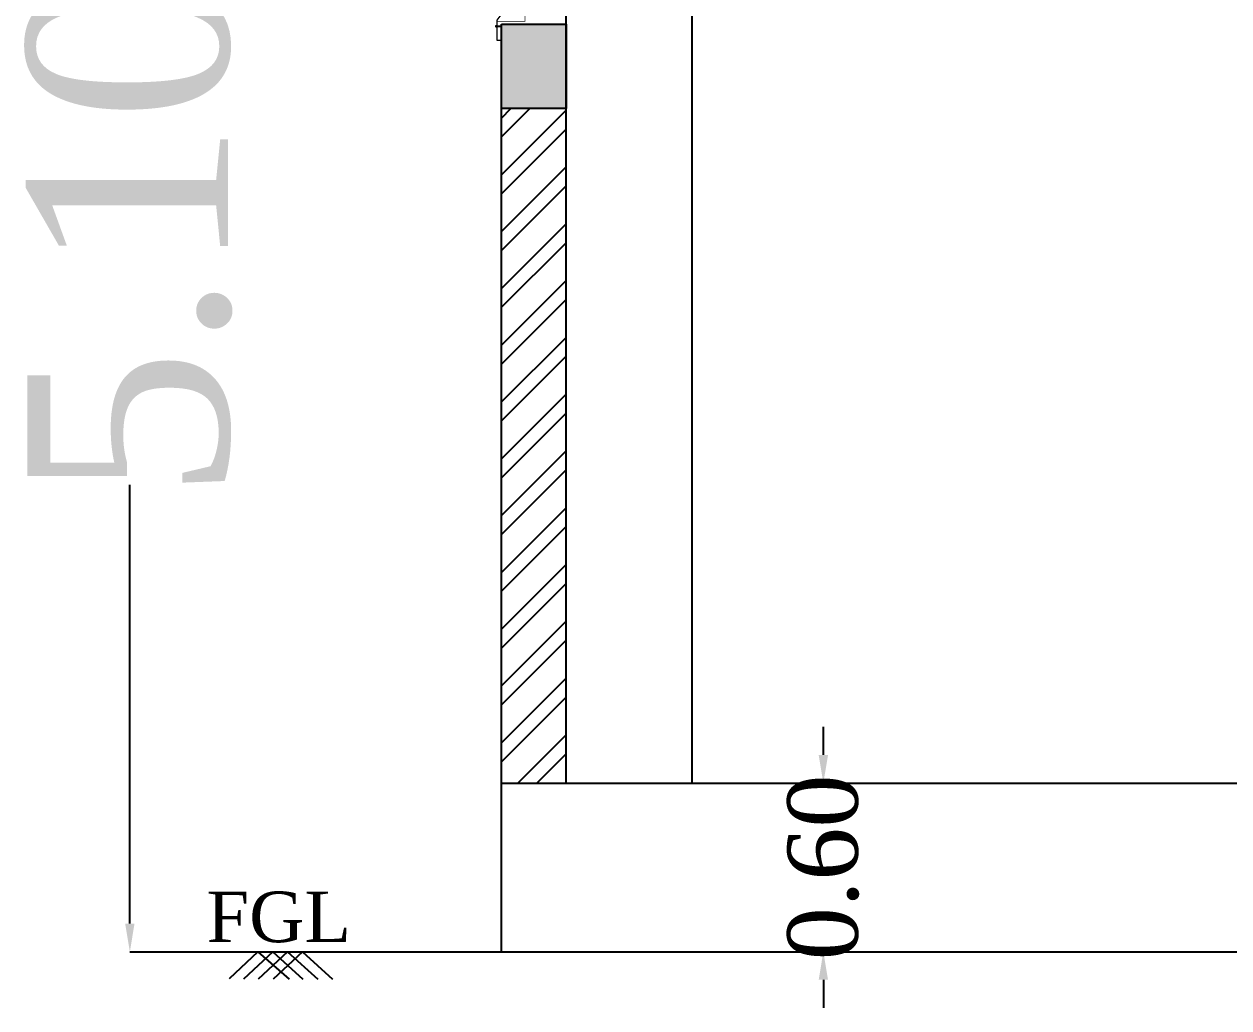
# Model space of a CAD drawing. Header units: metres. Extents: x 1422408 to 2565053, y 3723 to 80428.
# Drawn here: x 2267736.659 to 2267740.943, y 4140.985 to 4144.485 of the extents above; entities that cross this region are included whole.
import ezdxf
from ezdxf.enums import TextEntityAlignment as Align

# ---------------------------------------------------------------- set-up
doc = ezdxf.new("R2010")
doc.units = ezdxf.units.M
doc.header["$LTSCALE"] = 3.5
doc.header["$MEASUREMENT"] = 0
doc.linetypes.add('HIDDEN', pattern=[0.375, 0.25, -0.125])
doc.layers.get('0').update_dxf_attribs({"linetype": 'CONTINUOUS'})
doc.layers.get('DEFPOINTS').update_dxf_attribs({"linetype": 'CONTINUOUS'})
for name, color, linetype in [('_0', 7, 'CONTINUOUS'), ('BLK_2_HT_OF_BLDG', 5, 'CONTINUOUS'), ('BLK_2_PLINTH_HEIGHT', 7, 'CONTINUOUS')]:
    doc.layers.add(name, color=color, linetype=linetype)
doc.layers.add('AR-Louvers', color=193, linetype='CONTINUOUS', lineweight=9)
doc.styles.add('ANAND', font='times.ttf')
doc.styles.add('style1jaya', font='times.ttf')
doc.dimstyles.new('STANDARD$0', dxfattribs={"dimtxt": 0.25, "dimasz": 0.1, "dimexe": 2, "dimexo": 2, "dimgap": 0, "dimtad": 0, "dimzin": 0, "dimdsep": 46, "dimtxsty": 'ANAND', "dimcen": 0.0625, "dimdle": 2.5, "dimse1": 1, "dimse2": 1, "dimclrd": 2, "dimclre": 9, "dimadec": 0, "dimazin": 0, "dimtfac": 1, "dimtix": 1, "dimtofl": 0, "dimtmove": 2, "dimatfit": 3, "dimldrblk": 'OBLIQUE', "dimfxl": 0, "dimtolj": 1, "dimtzin": 0, "dimarcsym": 0})

# ---------------------------------------------------------------- blocks, each defined once
blk = doc.blocks.new('louvers')
at = {"layer": '_0', "color": 6, "ltscale": 0.005, "const_width": 2}
blk.add_lwpolyline([(5530313.8, -243251.5), (5530313.8, -243216.5), (5530411.8, -243216.5), (5530411.8, -243181.5)], dxfattribs=at)
at = {"layer": 'AR-Louvers'}
for p, q in [((5530308.4, -243236), (5530308.4, -243231.7)), ((5530308.4, -243236), (5530308.4, -243231.7)), ((5530308.4, -243236), (5530308.4, -243231.7)), ((5530308.4, -243236), (5530308.4, -243231.7)), ((5530308.4, -243236), (5530308.4, -243231.7)), ((5530308.4, -243236), (5530308.4, -243231.7)), ((5530308.6, -243232.5), (5530311.5, -243232.5)), ((5530308.6, -243232.5), (5530311.5, -243232.5)), ((5530308.6, -243232.5), (5530311.5, -243232.5)), ((5530308.6, -243232.5), (5530311.5, -243232.5)), ((5530308.6, -243232.5), (5530311.5, -243232.5)), ((5530308.6, -243232.5), (5530311.5, -243232.5)), ((5530308.6, -243235.2), (5530311.5, -243235.2)), ((5530308.6, -243235.2), (5530311.5, -243235.2)), ((5530308.6, -243235.2), (5530311.5, -243235.2)), ((5530308.6, -243235.2), (5530311.5, -243235.2)), ((5530308.6, -243235.2), (5530311.5, -243235.2)), ((5530308.6, -243235.2), (5530311.5, -243235.2)), ((5530308.6, -243236.7), (5530311.5, -243236.7)), ((5530308.6, -243236.7), (5530311.5, -243236.7)), ((5530308.6, -243236.7), (5530311.5, -243236.7)), ((5530308.6, -243236.7), (5530311.5, -243236.7)), ((5530308.6, -243236.7), (5530311.5, -243236.7)), ((5530308.6, -243236.7), (5530311.5, -243236.7)), ((5530308.7, -243231), (5530311.5, -243231)), ((5530308.7, -243231), (5530311.5, -243231)), ((5530308.7, -243231), (5530311.5, -243231)), ((5530308.7, -243231), (5530311.5, -243231)), ((5530308.7, -243231), (5530311.5, -243231)), ((5530308.7, -243231), (5530311.5, -243231)), ((5530309.3, -243236), (5530309.3, -243231.7)), ((5530309.3, -243236), (5530309.3, -243231.7)), ((5530309.6, -243231), (5530312.4, -243231)), ((5530309.6, -243231), (5530312.4, -243231)), ((5530309.6, -243232.5), (5530312.4, -243232.5)), ((5530309.6, -243232.5), (5530312.4, -243232.5)), ((5530309.6, -243235.2), (5530312.4, -243235.2)), ((5530309.6, -243235.2), (5530312.4, -243235.2)), ((5530309.6, -243236.7), (5530312.4, -243236.7)), ((5530309.6, -243236.7), (5530312.4, -243236.7)), ((5530311.5, -243229.8), (5530312.4, -243229.8)), ((5530311.5, -243237.9), (5530311.5, -243229.8)), ((5530311.5, -243229.8), (5530312.4, -243229.8)), ((5530311.5, -243237.9), (5530311.5, -243229.8)), ((5530311.5, -243229.8), (5530312.4, -243229.8)), ((5530311.5, -243237.9), (5530311.5, -243229.8)), ((5530311.5, -243229.8), (5530312.4, -243229.8)), ((5530311.5, -243237.9), (5530311.5, -243229.8)), ((5530311.5, -243229.8), (5530312.4, -243229.8)), ((5530311.5, -243237.9), (5530311.5, -243229.8)), ((5530311.5, -243229.8), (5530312.4, -243229.8)), ((5530311.5, -243237.9), (5530311.5, -243229.8)), ((5530311.5, -243237.9), (5530312.4, -243237.9)), ((5530311.5, -243237.9), (5530312.4, -243237.9)), ((5530311.5, -243237.9), (5530312.4, -243237.9)), ((5530311.5, -243237.9), (5530312.4, -243237.9)), ((5530311.5, -243237.9), (5530312.4, -243237.9)), ((5530311.5, -243237.9), (5530312.4, -243237.9)), ((5530312.4, -243229.8), (5530313.4, -243229.8)), ((5530312.4, -243237.9), (5530312.4, -243229.8)), ((5530312.4, -243229.8), (5530313.4, -243229.8)), ((5530312.4, -243237.9), (5530312.4, -243229.8)), ((5530312.4, -243237.9), (5530312.4, -243229.8)), ((5530312.4, -243237.9), (5530312.4, -243229.8)), ((5530312.4, -243237.9), (5530312.4, -243229.8)), ((5530312.4, -243237.9), (5530312.4, -243229.8)), ((5530312.4, -243237.9), (5530312.4, -243229.8)), ((5530312.4, -243237.9), (5530312.4, -243229.8)), ((5530312.4, -243237.9), (5530313.3, -243237.9)), ((5530312.4, -243237.9), (5530313.3, -243237.9)), ((5530312.5, -243232.2), (5530322.8, -243232.3)), ((5530312.5, -243232.2), (5530322.8, -243232.3)), ((5530312.5, -243232.2), (5530322.8, -243232.3)), ((5530312.5, -243232.2), (5530322.8, -243232.3)), ((5530312.5, -243235.5), (5530323.3, -243235.5)), ((5530312.5, -243235.5), (5530323.3, -243235.5)), ((5530312.5, -243235.5), (5530323.3, -243235.5)), ((5530312.5, -243235.5), (5530323.3, -243235.5)), ((5530313.3, -243237.9), (5530313.4, -243229.8)), ((5530313.3, -243237.9), (5530313.4, -243229.8)), ((5530313.4, -243232.2), (5530323.7, -243232.3)), ((5530313.4, -243232.2), (5530323.7, -243232.3)), ((5530313.4, -243235.5), (5530324.3, -243235.5)), ((5530313.4, -243235.5), (5530324.3, -243235.5)), ((5530322.8, -243232.3), (5530327.1, -243232.3)), ((5530322.8, -243232.3), (5530326.3, -243233)), ((5530322.8, -243232.3), (5530327.1, -243232.3)), ((5530322.8, -243232.3), (5530326.3, -243233)), ((5530322.8, -243232.3), (5530327.1, -243232.3)), ((5530322.8, -243232.3), (5530326.3, -243233)), ((5530322.8, -243232.3), (5530327.1, -243232.3)), ((5530322.8, -243232.3), (5530326.3, -243233)), ((5530323.3, -243235.5), (5530327.1, -243232.3)), ((5530323.3, -243235.5), (5530327.1, -243232.3)), ((5530323.3, -243235.5), (5530327.1, -243232.3)), ((5530323.3, -243235.5), (5530327.1, -243232.3)), ((5530323.3, -243235.5), (5530327.5, -243232.9)), ((5530323.3, -243235.5), (5530327.5, -243232.9)), ((5530323.3, -243235.5), (5530327.5, -243232.9)), ((5530323.3, -243235.5), (5530327.5, -243232.9)), ((5530323.3, -243235.5), (5530328, -243233.3)), ((5530323.3, -243235.5), (5530328, -243233.3)), ((5530323.3, -243235.5), (5530328, -243233.3)), ((5530323.3, -243235.5), (5530328, -243233.3)), ((5530323.3, -243235.5), (5530327.1, -243235.5)), ((5530323.3, -243235.5), (5530327.1, -243235.5)), ((5530323.3, -243235.5), (5530327.1, -243235.5)), ((5530323.3, -243235.5), (5530327.1, -243235.5)), ((5530323.7, -243232.3), (5530328, -243232.3)), ((5530323.7, -243232.3), (5530327.2, -243233)), ((5530323.7, -243232.3), (5530328, -243232.3)), ((5530323.7, -243232.3), (5530327.2, -243233)), ((5530324.1, -243234.9), (5530324.1, -243234.9)), ((5530324.1, -243234.9), (5530324.1, -243234.9)), ((5530324.1, -243234.9), (5530324.1, -243234.9)), ((5530324.1, -243234.9), (5530324.1, -243234.9)), ((5530324.3, -243235.5), (5530328, -243232.3)), ((5530324.3, -243235.5), (5530328, -243232.3)), ((5530324.3, -243235.5), (5530328.5, -243232.9)), ((5530324.3, -243235.5), (5530328.5, -243232.9)), ((5530324.3, -243235.5), (5530328.9, -243233.3)), ((5530324.3, -243235.5), (5530328.9, -243233.3)), ((5530324.3, -243235.5), (5530328, -243235.5)), ((5530324.3, -243235.5), (5530328, -243235.5)), ((5530327.1, -243235.5), (5530324.5, -243235)), ((5530327.1, -243235.5), (5530324.5, -243235)), ((5530327.1, -243235.5), (5530324.5, -243235)), ((5530327.1, -243235.5), (5530324.5, -243235)), ((5530325, -243234.9), (5530325, -243234.9)), ((5530325, -243234.9), (5530325, -243234.9)), ((5530325.4, -243232.3), (5530325.9, -243232.3)), ((5530325.4, -243232.3), (5530325.9, -243232.3)), ((5530325.4, -243232.3), (5530325.9, -243232.3)), ((5530325.4, -243232.3), (5530325.9, -243232.3)), ((5530328, -243235.5), (5530325.4, -243235)), ((5530328, -243235.5), (5530325.4, -243235)), ((5530326.3, -243232.3), (5530326.9, -243232.3)), ((5530326.3, -243232.3), (5530326.9, -243232.3)), ((5530328.5, -243233.9), (5530327.1, -243232.3)), ((5530328.5, -243233.9), (5530327.1, -243232.3)), ((5530328.5, -243233.9), (5530327.1, -243232.3)), ((5530328.5, -243233.9), (5530327.1, -243232.3)), ((5530327.1, -243235.5), (5530328.5, -243233.9)), ((5530327.1, -243235.5), (5530328.5, -243233.9)), ((5530327.1, -243235.5), (5530328.5, -243233.9)), ((5530327.1, -243235.5), (5530328.5, -243233.9)), ((5530329.4, -243233.9), (5530328, -243232.3)), ((5530329.4, -243233.9), (5530328, -243232.3)), ((5530328, -243235.5), (5530329.4, -243233.9)), ((5530328, -243235.5), (5530329.4, -243233.9))]:
    blk.add_line(p, q, dxfattribs=at)
blk.add_lwpolyline([(5530388.8, -242977.3, -1), (5530412.9, -242977.3), (5530412.9, -243043.8), (5530352, -243125.1), (5530373, -243130.9), (5530312.3, -243212.5), (5530312.3, -243283), (5530328.4, -243283)], format="xyb", dxfattribs=at)
for centre, radius, start, end in [((5530309.5, -243231.7), 1.15, 136.9646, 219.5617), ((5530309.5, -243231.7), 1.15, 136.9646, 219.5617), ((5530309.5, -243231.7), 1.15, 136.9646, 219.5617), ((5530309.5, -243231.7), 1.15, 136.9646, 219.5617), ((5530309.5, -243231.7), 1.15, 136.9646, 219.5617), ((5530309.5, -243231.7), 1.15, 136.9646, 219.5617), ((5530312.2, -243233.9), 3.86, 159.035, 200.8307), ((5530312.2, -243233.9), 3.86, 159.035, 200.8307), ((5530312.2, -243233.9), 3.86, 159.035, 200.8307), ((5530312.2, -243233.9), 3.86, 159.035, 200.8307), ((5530312.2, -243233.9), 3.86, 159.035, 200.8307), ((5530312.2, -243233.9), 3.86, 159.035, 200.8307), ((5530309.5, -243236), 1.15, 140.3041, 222.9011), ((5530309.5, -243236), 1.15, 140.3041, 222.9011), ((5530309.5, -243236), 1.15, 140.3041, 222.9011), ((5530309.5, -243236), 1.15, 140.3041, 222.9011), ((5530309.5, -243236), 1.15, 140.3041, 222.9011), ((5530309.5, -243236), 1.15, 140.3041, 222.9011), ((5530310.5, -243231.7), 1.15, 136.9646, 219.5617), ((5530310.5, -243231.7), 1.15, 136.9646, 219.5617), ((5530313.2, -243233.9), 3.86, 159.035, 200.8307), ((5530313.2, -243233.9), 3.86, 159.035, 200.8307), ((5530310.4, -243236), 1.15, 140.3041, 222.9011), ((5530310.4, -243236), 1.15, 140.3041, 222.9011)]:
    blk.add_arc(centre, radius, start, end, dxfattribs=at)
blk = doc.blocks.new('*D551')
at = {"layer": 'BLK_2_HT_OF_BLDG', "lineweight": -2}
for p, q in [((2267737.0349, 4146.1854), (2267737.0349, 4144.6242)), ((2267737.0349, 4141.2854), (2267737.0349, 4142.8466))]:
    blk.add_line(p, q, dxfattribs=at)
at = {"layer": 'BLK_2_HT_OF_BLDG'}
for points in [[(2267737.0182, 4146.1854), (2267737.0515, 4146.1854), (2267737.0349, 4146.2854)], [(2267737.0182, 4141.2854), (2267737.0515, 4141.2854), (2267737.0349, 4141.1854)]]:
    blk.add_solid(points, dxfattribs=at)
at = {"layer": 'DEFPOINTS', "color": 0}
for p in [(2267738.1998, 4146.2854), (2267737.0349, 4141.1854), (2267738.1998, 4141.1854)]:
    blk.add_point(p, dxfattribs=at)
at = {"layer": 'BLK_2_HT_OF_BLDG', "color": 0, "lineweight": -2, "insert": (2267737.0349, 4143.7354), "char_height": 0.2, "attachment_point": 5, "rotation": 90, "style": 'ANAND'}
blk.add_mtext('\\A1;{\\H3.5714x;5.10}', dxfattribs=at)
blk = doc.blocks.new('_Oblique')
at = {"color": 0, "linetype": 'ByBlock', "lineweight": -2}
blk.add_line((-0.5, -0.5), (0.5, 0.5), dxfattribs=at)
blk = doc.blocks.new('*D640')
at = {"layer": 'BLK_2_PLINTH_HEIGHT', "color": 2, "linetype": 'Continuous', "lineweight": -2, "ltscale": 400}
for p, q in [((2267739.5008, 4141.8854), (2267739.5008, 4141.9854)), ((2267739.5008, 4141.0854), (2267739.5008, 4140.9854))]:
    blk.add_line(p, q, dxfattribs=at)
at = {"layer": 'BLK_2_PLINTH_HEIGHT', "color": 2, "ltscale": 400}
for points in [[(2267739.4842, 4141.8854), (2267739.5175, 4141.8854), (2267739.5008, 4141.7854)], [(2267739.4842, 4141.0854), (2267739.5175, 4141.0854), (2267739.5008, 4141.1854)]]:
    blk.add_solid(points, dxfattribs=at)
at = {"layer": 'DEFPOINTS', "color": 0, "ltscale": 400}
for p in [(2267739.5008, 4141.7854), (2267739.5008, 4141.7854), (2267739.5008, 4141.1854)]:
    blk.add_point(p, dxfattribs=at)
at = {"layer": 'BLK_2_PLINTH_HEIGHT', "color": 0, "ltscale": 400, "insert": (2267739.5008, 4141.4854), "char_height": 0.25, "attachment_point": 5, "rotation": 90, "style": 'ANAND'}
blk.add_mtext('\\A1;0.60', dxfattribs=at)

msp = doc.modelspace()

# ---------------------------------------------------------------- hatches: boundary and pattern name
h = msp.add_hatch(color=256)
h.dxf.hatch_style = 1
h.paths.add_polyline_path([(2267738.35587, 4144.48542), (2267738.58587, 4144.48542), (2267738.58587, 4144.18542), (2267738.35587, 4144.18542), (2267738.35587, 4144.25042), (2267738.35587, 4144.26042)])

# ---------------------------------------------------------------- linework, layer by layer
for p, q in [((2267739.03415, 4141.78542, 0.26535), (2267739.03415, 4146.31578, 0.26535)), ((2267738.58587, 4144.46542), (2267738.58587, 4146.28542)), ((2267738.35587, 4144.48542), (2267738.58587, 4144.48542)), ((2267738.35587, 4144.26042), (2267738.35587, 4144.48542)), ((2267738.35587, 4144.48542), (2267738.58587, 4144.48542)), ((2267738.58587, 4141.78542), (2267738.58587, 4144.48542)), ((2267738.58587, 4144.48542), (2267738.58587, 4144.18542)), ((2267738.35587, 4144.25042), (2267738.35587, 4144.26042)), ((2267738.35587, 4144.18542), (2267738.35587, 4144.25042)), ((2267738.35587, 4141.18542), (2267738.35587, 4144.18542)), ((2267738.58587, 4144.18542), (2267738.35587, 4144.18542)), ((2267738.58587, 4144.18542), (2267738.35587, 4144.18542)), ((2267738.35587, 4141.78542), (2267749.35587, 4141.78542)), ((2267737.03486, 4141.18542), (2267738.35587, 4141.18542)), ((2267737.48975, 4141.18542), (2267737.38844, 4141.08861)), ((2267737.5428, 4141.18542), (2267737.43861, 4141.08767)), ((2267737.48975, 4141.18542), (2267737.60117, 4141.08767)), ((2267737.59586, 4141.18542), (2267737.49166, 4141.08767)), ((2267737.5428, 4141.18542), (2267737.64979, 4141.08767)), ((2267737.64892, 4141.18542), (2267737.54472, 4141.08767)), ((2267737.59586, 4141.18542), (2267737.70284, 4141.08767)), ((2267737.64892, 4141.18542), (2267737.7559, 4141.08767))]:
    msp.add_line(p, q)
at = {"linetype": 'Continuous'}
for p, q in [((2267738.35587, 4144.15128), (2267738.39001, 4144.18542)), ((2267738.35587, 4144.08393), (2267738.45736, 4144.18542)), ((2267738.35587, 4143.94923), (2267738.58587, 4144.17923)), ((2267738.35587, 4143.88187), (2267738.58587, 4144.11187)), ((2267738.35587, 4143.74717), (2267738.58587, 4143.97717)), ((2267738.35587, 4143.67982), (2267738.58587, 4143.90982)), ((2267738.35587, 4143.54511), (2267738.58587, 4143.77511)), ((2267738.35587, 4143.47776), (2267738.58587, 4143.70776)), ((2267738.35587, 4143.34306), (2267738.58587, 4143.57306)), ((2267738.35587, 4143.27571), (2267738.58587, 4143.50571)), ((2267738.35587, 4143.141), (2267738.58587, 4143.371)), ((2267738.35587, 4143.07365), (2267738.58587, 4143.30365)), ((2267738.35587, 4142.93895), (2267738.58587, 4143.16895)), ((2267738.35587, 4142.87159), (2267738.58587, 4143.10159)), ((2267738.35587, 4142.73689), (2267738.58587, 4142.96689)), ((2267738.35587, 4142.66954), (2267738.58587, 4142.89954)), ((2267738.35587, 4142.53483), (2267738.58587, 4142.76483)), ((2267738.35587, 4142.46748), (2267738.58587, 4142.69748)), ((2267738.35587, 4142.33278), (2267738.58587, 4142.56278)), ((2267738.35587, 4142.26543), (2267738.58587, 4142.49543)), ((2267738.35587, 4142.13072), (2267738.58587, 4142.36072)), ((2267738.35587, 4142.06337), (2267738.58587, 4142.29337)), ((2267738.35587, 4141.92867), (2267738.58587, 4142.15867)), ((2267738.35587, 4141.86132), (2267738.58587, 4142.09132)), ((2267738.41468, 4141.78542), (2267738.58587, 4141.95661)), ((2267738.48203, 4141.78542), (2267738.58587, 4141.88926))]:
    msp.add_line(p, q, dxfattribs=at)
at = {"ltscale": 0.05}
msp.add_line((2267738.35587, 4141.18542), (2267751.23074, 4141.18542), dxfattribs=at)

# ---------------------------------------------------------------- block references
at = {"xscale": 0.001, "yscale": 0.001, "zscale": 0.001}
msp.add_blockref('louvers', (2262208.02773, 4387.71178), dxfattribs=at)

# ---------------------------------------------------------------- texts
at = {"linetype": 'HIDDEN', "style": 'style1jaya'}
msp.add_text(' FGL', height=0.18, dxfattribs=at).set_placement((2267737.53068, 4141.3094), align=Align.MIDDLE_CENTER)

# ---------------------------------------------------------------- dimensions: what is measured, and where the dimension line sits
at = {"layer": 'BLK_2_HT_OF_BLDG', "lineweight": -2}
dim = msp.add_linear_dim(base=(2267737.03486, 4141.18542), p1=(2267738.19981, 4146.28542), p2=(2267738.19981, 4141.18542), angle=90, text='{\\H3.5714x;5.10}', dimstyle='STANDARD$0', override={"dimtxt": 0.2, "dimgap": 0.01, "dimclrd": 256}, dxfattribs=at)
dim.commit()
dim.dimension.update_dxf_attribs({"geometry": '*D551', "text_midpoint": (2267737.03486, 4143.73542)})
at = {"layer": 'BLK_2_PLINTH_HEIGHT', "ltscale": 400}
dim = msp.add_aligned_dim(p1=(2267739.50084, 4141.18542), p2=(2267739.50084, 4141.78542), distance=0, dimstyle='STANDARD$0', override={"dimfxl": 0.18}, dxfattribs=at)
dim.commit()
dim.dimension.update_dxf_attribs({"geometry": '*D640', "text_midpoint": (2267739.50084, 4141.48542)})

doc.saveas('drawing.dxf')
